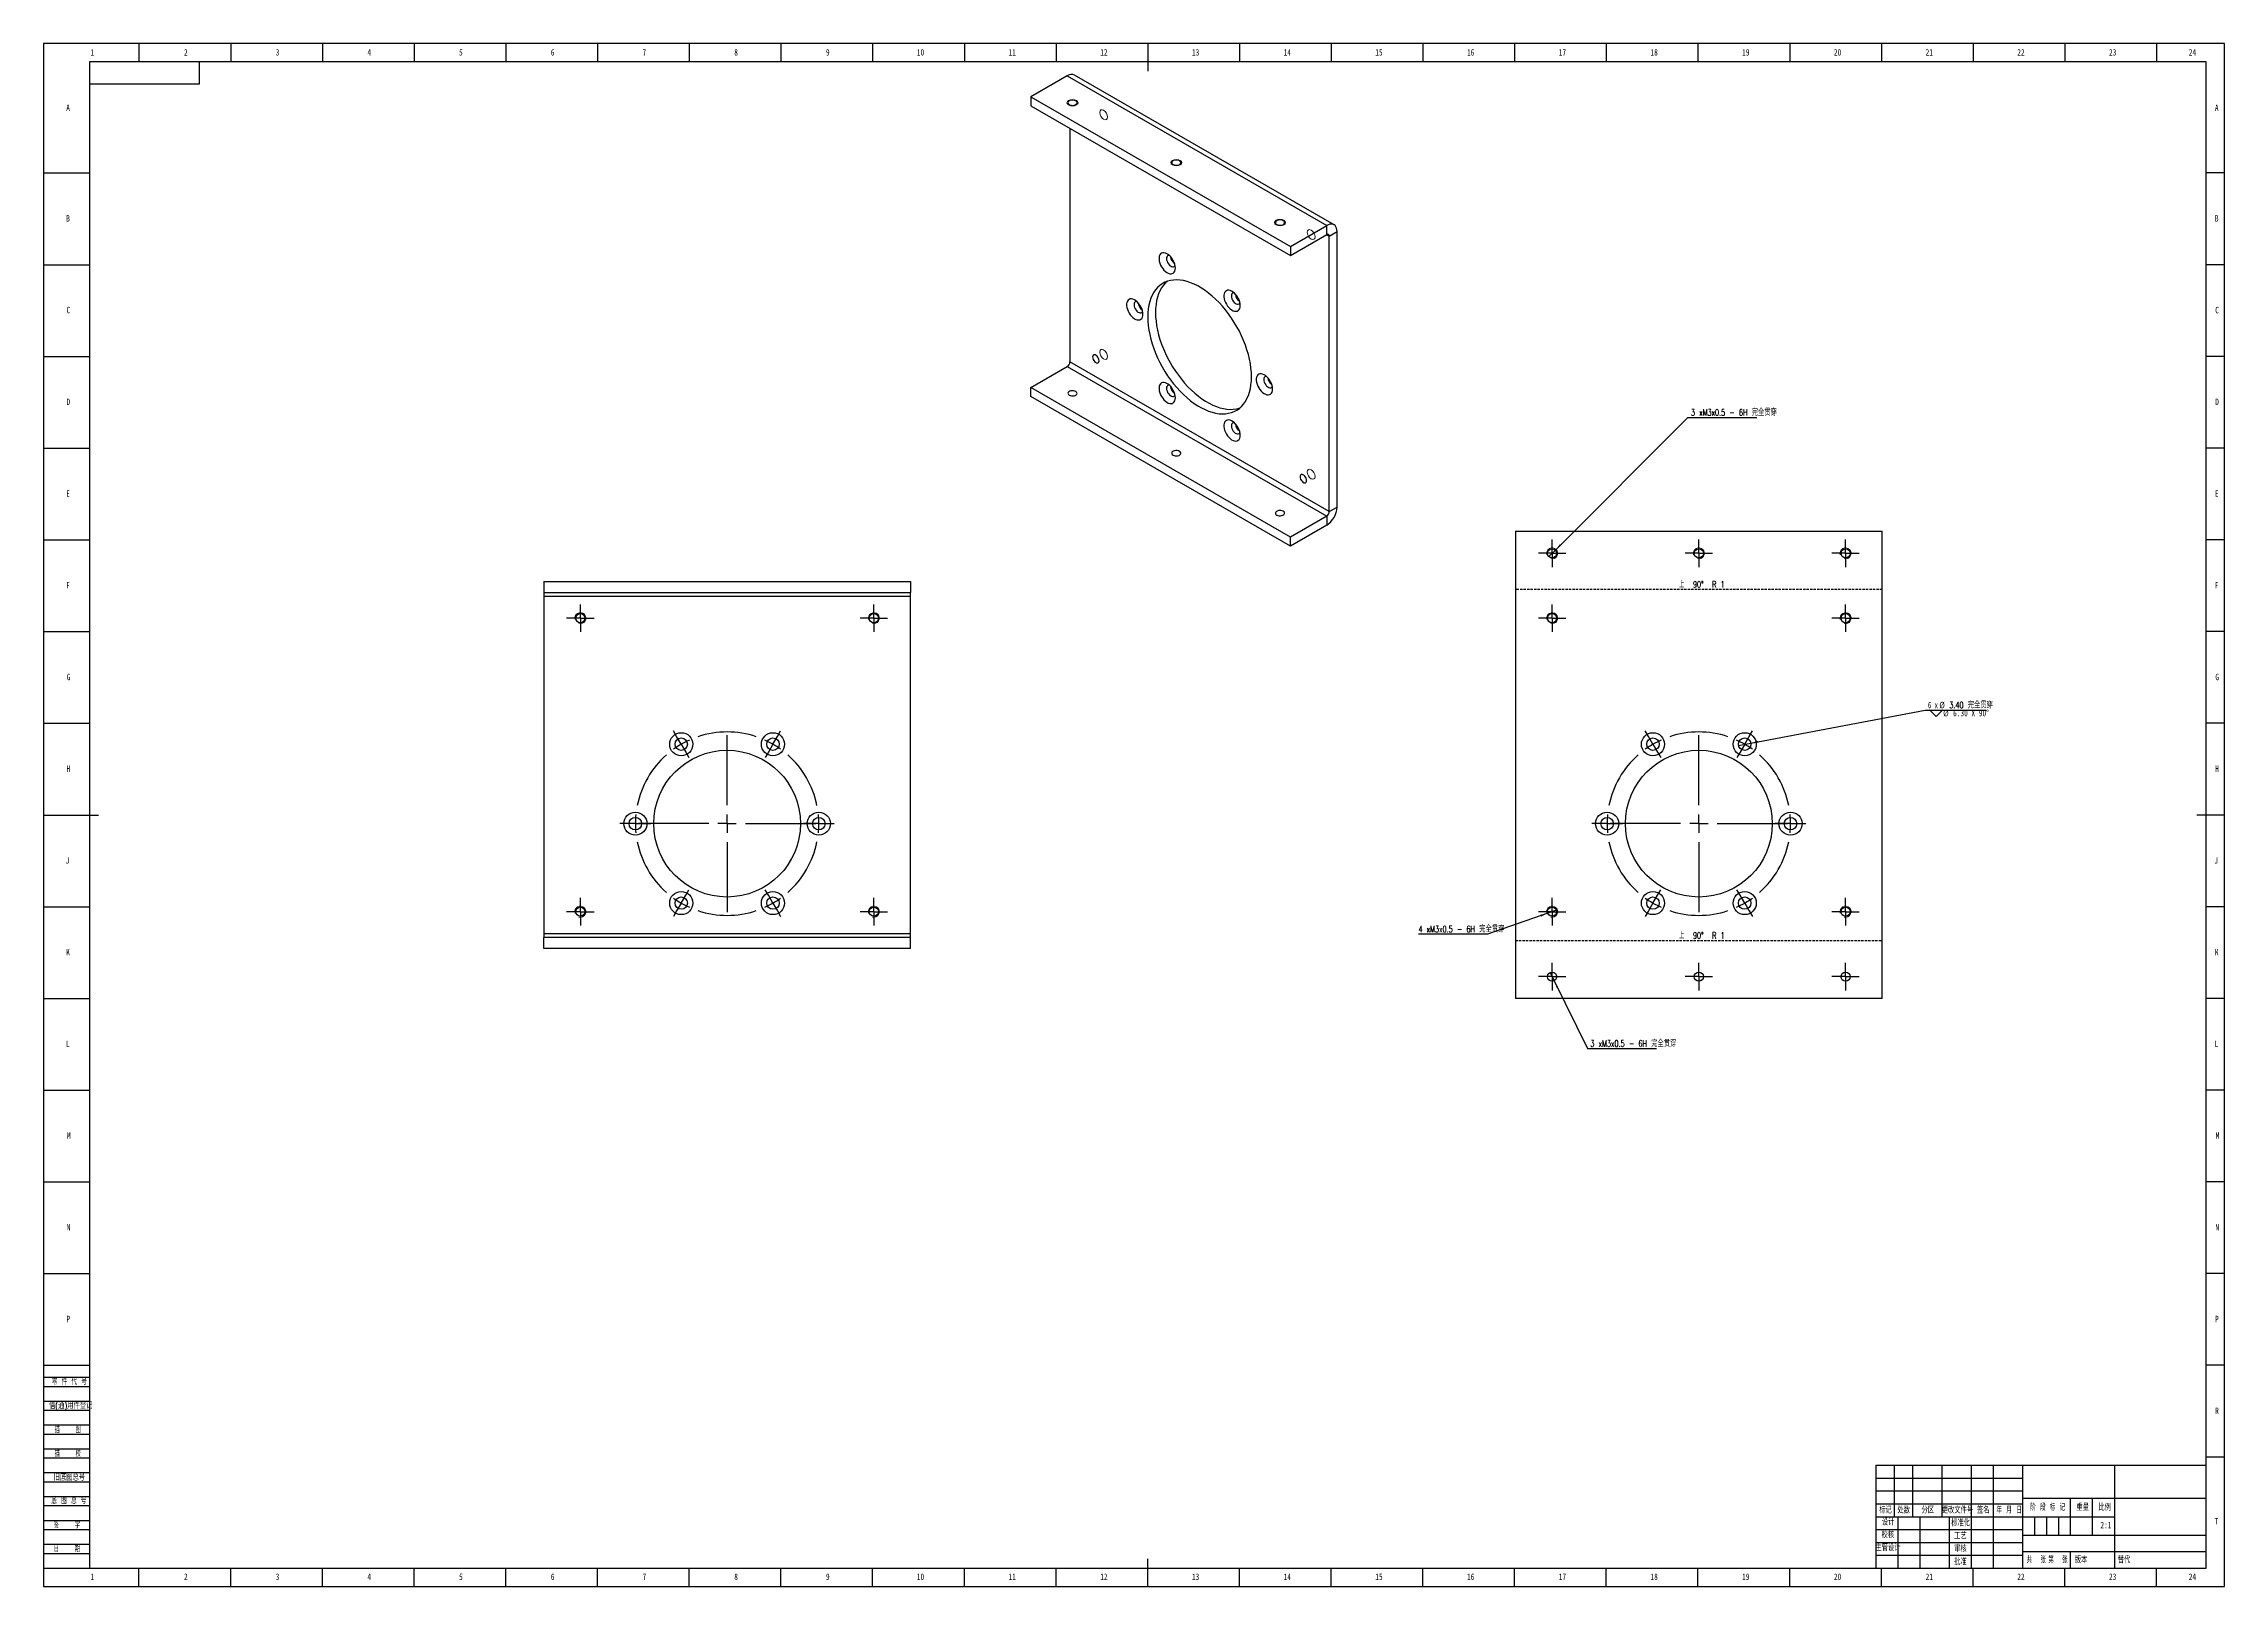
# Model space of a CAD drawing. Header units: millimetres. Extents: x 0 to 1189, y 0 to 841.
import ezdxf

# ---------------------------------------------------------------- set-up
doc = ezdxf.new("R2010")
doc.units = ezdxf.units.MM
doc.linetypes.add('HIDDEN', pattern=[1.905, 1.27, -0.635])
for name, color, linetype in [('10', 7, 'Continuous'), ('5', 7, 'Continuous'), ('9', 7, 'Continuous'), ('SLD-0', 7, 'Continuous')]:
    doc.layers.add(name, color=color, linetype=linetype)
doc.styles.add('SLDTEXTSTYLE0', font='TXT', dxfattribs={"width": 0.7, "bigfont": 'bigfont'})
doc.styles.add('SLDTEXTSTYLE1', font='TXT', dxfattribs={"width": 0.6, "bigfont": 'bigfont'})
doc.styles.add('SLDTEXTSTYLE2', font='TXT', dxfattribs={"width": 0.614286, "bigfont": 'bigfont'})
doc.styles.add('SLDTEXTSTYLE3', font='TXT', dxfattribs={"width": 0.62, "bigfont": 'bigfont'})
doc.styles.add('SLDTEXTSTYLE4', font='TXT', dxfattribs={"width": 0.566667, "bigfont": 'bigfont'})
doc.styles.add('SLDTEXTSTYLE5', font='TXT', dxfattribs={"width": 0.7})
doc.styles.add('SLDTEXTSTYLE6', font='TXT', dxfattribs={"width": 0.633333})
doc.styles.add('SLDTEXTSTYLE7', font='TXT', dxfattribs={"width": 0.609091, "bigfont": 'bigfont'})
doc.dimstyles.new('SLDDIMSTYLE0', dxfattribs={"dimtxt": 3.5, "dimasz": 4.08, "dimexe": 0, "dimexo": 0.0625, "dimgap": 0.875, "dimtad": 0, "dimtih": 1, "dimtoh": 1, "dimlfac": 0.5, "dimrnd": 1e-09, "dimzin": 4, "dimdsep": 46, "dimtxsty": 'SLDTEXTSTYLE5', "dimblk1": 'NONE', "dimsah": 1, "dimcen": 0, "dimadec": 0, "dimazin": 1, "dimtfac": 1, "dimtmove": 0, "dimatfit": 3, "dimldrblk": 'NONE', "dimfxl": 0, "dimfrac": 2, "dimtolj": 1, "dimtzin": 12, "dimarcsym": 0})

# ---------------------------------------------------------------- blocks, each defined once
blk = doc.blocks.new('SW_CENTERMARKSYMBOL_0')
at = {"layer": '10', "color": 0}
for p, q in [((-52.5, 4.3), (-54.2, 7.3)), ((-50, 0), (-52.5, 4.3)), ((-25, -33.3), (-25, 5)), ((0, 0), (-2.5, -4.3)), ((0, 0), (2.5, 4.3)), ((2.5, 4.3), (4.2, 7.3)), ((-50, 0), (-47.5, -4.3)), ((-47.5, -4.3), (-45.8, -7.3)), ((-2.5, -4.3), (-4.2, -7.3)), ((-80, -43.3), (-83.4, -43.3)), ((-75, -43.3), (-80, -43.3)), ((-75, -43.3), (-70, -43.3)), ((-35, -43.3), (-73.3, -43.3)), ((-70, -43.3), (-66.6, -43.3)), ((-25, -43.3), (-30, -43.3)), ((-25, -43.3), (-25, -38.3)), ((-25, -43.3), (-25, -48.3)), ((-25, -43.3), (-20, -43.3)), ((-15, -43.3), (23.3, -43.3)), ((20, -43.3), (16.6, -43.3)), ((25, -43.3), (20, -43.3)), ((25, -43.3), (30, -43.3)), ((30, -43.3), (33.4, -43.3)), ((-25, -53.3), (-25, -91.6)), ((-50, -86.6), (-47.5, -82.3)), ((-47.5, -82.3), (-45.8, -79.3)), ((-2.5, -82.3), (-4.2, -79.3)), ((0, -86.6), (-2.5, -82.3)), ((-52.5, -90.9), (-54.2, -93.9)), ((-50, -86.6), (-52.5, -90.9)), ((0, -86.6), (2.5, -90.9)), ((2.5, -90.9), (4.2, -93.9))]:
    blk.add_line(p, q, dxfattribs=at)
for start, end in [(114.2704, 120), (71.4592, 108.5408), (60, 65.7296), (54.2704, 60), (131.4592, 168.5408), (120, 125.7296), (11.4592, 48.5408), (174.2704, 180), (180, 185.7296), (0, 5.7296), (354.2704, 0), (191.4592, 228.5408), (311.4592, 348.5408), (234.2704, 240), (240, 245.7296), (251.4592, 288.5408), (294.2704, 300), (300, 305.7296)]:
    blk.add_arc((-25, -43.3), 50, start, end, dxfattribs=at)
blk = doc.blocks.new('SW_CENTERMARKSYMBOL_1')
at = {"layer": '10', "color": 0}
for p, q in [((0, 10), (0, 45)), ((-10, 0), (-45, 0)), ((0, 0), (-5, 0)), ((0, 0), (0, 5)), ((0, 0), (0, -5)), ((0, 0), (5, 0)), ((10, 0), (45, 0)), ((0, -10), (0, -45))]:
    blk.add_line(p, q, dxfattribs=at)
blk = doc.blocks.new('SW_CENTERMARKSYMBOL_2')
at = {"layer": '10', "color": 0}
for p, q in [((-5, 0), (-7.5, 0)), ((0, 0), (-5, 0)), ((0, 5), (0, 7.5)), ((0, 0), (0, 5)), ((0, 0), (0, -5)), ((0, 0), (5, 0)), ((5, 0), (7.5, 0)), ((0, -5), (0, -7.5))]:
    blk.add_line(p, q, dxfattribs=at)
blk = doc.blocks.new('SW_CENTERMARKSYMBOL_3')
at = {"layer": '10', "color": 0}
for p, q in [((-5, 0), (-7.5, 0)), ((0, 0), (-5, 0)), ((0, 5), (0, 7.5)), ((0, 0), (0, 5)), ((0, 0), (0, -5)), ((0, 0), (5, 0)), ((5, 0), (7.5, 0)), ((0, -5), (0, -7.5))]:
    blk.add_line(p, q, dxfattribs=at)
blk = doc.blocks.new('SW_CENTERMARKSYMBOL_4')
at = {"layer": '10', "color": 0}
for p, q in [((-5, 0), (-7.5, 0)), ((0, 0), (-5, 0)), ((0, 5), (0, 7.5)), ((0, 0), (0, 5)), ((0, 0), (0, -5)), ((0, 0), (5, 0)), ((5, 0), (7.5, 0)), ((0, -5), (0, -7.5))]:
    blk.add_line(p, q, dxfattribs=at)
blk = doc.blocks.new('SW_CENTERMARKSYMBOL_5')
at = {"layer": '10', "color": 0}
for p, q in [((-5, 0), (-7.5, 0)), ((0, 0), (-5, 0)), ((0, 5), (0, 7.5)), ((0, 0), (0, 5)), ((0, 0), (0, -5)), ((0, 0), (5, 0)), ((5, 0), (7.5, 0)), ((0, -5), (0, -7.5))]:
    blk.add_line(p, q, dxfattribs=at)
blk = doc.blocks.new('SW_RADIAL_DIMENSION_0')
at = {"layer": '10', "color": 0}
for p, q in [((-73.9, -72.3), (-1.6, 0)), ((-1.6, 0), (36, 0)), ((-77.4, -75.8), (-73.9, -72.3))]:
    blk.add_line(p, q, dxfattribs=at)
blk.add_solid([(-73.9, -72.3), (-70.7, -69.7), (-71.4, -69)], dxfattribs=at)
at = {"layer": '10', "color": 0, "insert": (0, 4.5), "char_height": 3.5, "attachment_point": 1, "style": 'SLDTEXTSTYLE0'}
blk.add_mtext('3 xM3x0.5 - 6H 完全贯穿', dxfattribs=at)
blk = doc.blocks.new('SW_RADIAL_DIMENSION_1')
at = {"layer": '10', "color": 0}
for p, q in [((-21.9, 41.5), (-19.7, 37)), ((-19.7, 37), (-1.6, 0)), ((-1.6, 0), (36, 0))]:
    blk.add_line(p, q, dxfattribs=at)
blk.add_solid([(-19.7, 37), (-18.4, 33.1), (-17.5, 33.5)], dxfattribs=at)
at = {"layer": '10', "color": 0, "insert": (0, 4.5), "char_height": 3.5, "attachment_point": 1, "style": 'SLDTEXTSTYLE0'}
blk.add_mtext('3 xM3x0.5 - 6H 完全贯穿', dxfattribs=at)
blk = doc.blocks.new('SW_RADIAL_DIMENSION_2')
at = {"layer": '10', "color": 0}
for p, q in [((75.3, 13), (70.5, 11.4)), ((37.6, 0), (0, 0)), ((70.5, 11.4), (37.6, 0))]:
    blk.add_line(p, q, dxfattribs=at)
blk.add_solid([(70.5, 11.4), (66.5, 10.6), (66.9, 9.6)], dxfattribs=at)
at = {"layer": '10', "color": 0, "insert": (0, 4.5), "char_height": 3.5, "attachment_point": 1, "style": 'SLDTEXTSTYLE0'}
blk.add_mtext('4 xM3x0.5 - 6H 完全贯穿', dxfattribs=at)
blk = doc.blocks.new('SW_SYMBOL_HOLE_SINK')
at = {"layer": '10', "color": 0}
for p, q in [((0, 875), (800, 75)), ((800, 75), (1600, 875))]:
    blk.add_line(p, q, dxfattribs=at)
blk = doc.blocks.new('_D')
at = {"layer": '10'}
for p, q in [((930.8, 459.7), (1025.8, 477.7)), ((1025.8, 477.7), (1059.1, 477.7)), ((924.1, 458.4), (930.8, 459.7))]:
    blk.add_line(p, q, dxfattribs=at)
blk.add_solid([(930.8, 459.7), (934.9, 460), (934.7, 461)], dxfattribs=at)
at = {"layer": '10', "xscale": 0.004511737089201878, "yscale": 0.004511737089201878, "zscale": 0.004511737089201878}
blk.add_blockref('SW_SYMBOL_HOLE_SINK', (1028.3, 473.8), dxfattribs=at)
at = {"layer": '10', "char_height": 3.5, "attachment_point": 1}
for s, insert, style in [('6 x', (1027.4, 482.2), 'SLDTEXTSTYLE6'), ('%%c', (1033.6, 482.2), 'SLDTEXTSTYLE5'), ('%%c', (1035.7, 477.8), 'SLDTEXTSTYLE5'), ('3.40 完全贯穿', (1039, 482.2), 'SLDTEXTSTYLE0'), ('6.30 X 90°', (1041.1, 477.8), 'SLDTEXTSTYLE5')]:
    blk.add_mtext(s, dxfattribs=dict(at, insert=insert, style=style))
blk = doc.blocks.new('_None')
blk = doc.blocks.new('SW_CENTERMARKSYMBOL_6')
at = {"layer": '10', "color": 0}
for p, q in [((-52.5, 4.3), (-54.2, 7.3)), ((-50, 0), (-52.5, 4.3)), ((-50, 0), (-47.5, -4.3)), ((-25, -33.3), (-25, 5)), ((0, 0), (-2.5, -4.3)), ((0, 0), (2.5, 4.3)), ((2.5, 4.3), (4.2, 7.3)), ((-47.5, -4.3), (-45.8, -7.3)), ((-2.5, -4.3), (-4.2, -7.3)), ((-80, -43.3), (-83.4, -43.3)), ((-75, -43.3), (-80, -43.3)), ((-75, -43.3), (-70, -43.3)), ((-35, -43.3), (-73.3, -43.3)), ((-70, -43.3), (-66.6, -43.3)), ((-25, -43.3), (-30, -43.3)), ((-25, -43.3), (-25, -38.3)), ((-25, -43.3), (-25, -48.3)), ((-25, -43.3), (-20, -43.3)), ((-15, -43.3), (23.3, -43.3)), ((20, -43.3), (16.6, -43.3)), ((25, -43.3), (20, -43.3)), ((25, -43.3), (30, -43.3)), ((30, -43.3), (33.4, -43.3)), ((-25, -53.3), (-25, -91.6)), ((-50, -86.6), (-47.5, -82.3)), ((-47.5, -82.3), (-45.8, -79.3)), ((-2.5, -82.3), (-4.2, -79.3)), ((0, -86.6), (-2.5, -82.3)), ((-52.5, -90.9), (-54.2, -93.9)), ((-50, -86.6), (-52.5, -90.9)), ((0, -86.6), (2.5, -90.9)), ((2.5, -90.9), (4.2, -93.9))]:
    blk.add_line(p, q, dxfattribs=at)
for start, end in [(120, 125.7296), (114.2704, 120), (71.4592, 108.5408), (60, 65.7296), (54.2704, 60), (131.4592, 168.5408), (11.4592, 48.5408), (174.2704, 180), (180, 185.7296), (0, 5.7296), (354.2704, 0), (191.4592, 228.5408), (311.4592, 348.5408), (234.2704, 240), (240, 245.7296), (251.4592, 288.5408), (294.2704, 300), (300, 305.7296)]:
    blk.add_arc((-25, -43.3), 50, start, end, dxfattribs=at)
blk = doc.blocks.new('SW_CENTERMARKSYMBOL_7')
at = {"layer": '10', "color": 0}
for p, q in [((0, 10), (0, 45)), ((-10, 0), (-45, 0)), ((0, 0), (-5, 0)), ((0, 0), (0, 5)), ((0, 0), (0, -5)), ((0, 0), (5, 0)), ((10, 0), (45, 0)), ((0, -10), (0, -45))]:
    blk.add_line(p, q, dxfattribs=at)
blk = doc.blocks.new('SW_CENTERMARKSYMBOL_8')
at = {"layer": '10', "color": 0}
for p, q in [((-5, 0), (-7.5, 0)), ((0, 0), (-5, 0)), ((0, 5), (0, 7.5)), ((0, 0), (0, 5)), ((0, 0), (0, -5)), ((0, 0), (5, 0)), ((5, 0), (7.5, 0)), ((0, -5), (0, -7.5))]:
    blk.add_line(p, q, dxfattribs=at)
blk = doc.blocks.new('SW_CENTERMARKSYMBOL_9')
at = {"layer": '10', "color": 0}
for p, q in [((-5, 0), (-7.5, 0)), ((0, 0), (-5, 0)), ((0, 5), (0, 7.5)), ((0, 0), (0, 5)), ((0, 0), (0, -5)), ((0, 0), (5, 0)), ((5, 0), (7.5, 0)), ((0, -5), (0, -7.5))]:
    blk.add_line(p, q, dxfattribs=at)
blk = doc.blocks.new('SW_CENTERMARKSYMBOL_10')
at = {"layer": '10', "color": 0}
for p, q in [((-5, 0), (-7.5, 0)), ((0, 0), (-5, 0)), ((0, 5), (0, 7.5)), ((0, 0), (0, 5)), ((0, 0), (0, -5)), ((0, 0), (5, 0)), ((5, 0), (7.5, 0)), ((0, -5), (0, -7.5))]:
    blk.add_line(p, q, dxfattribs=at)
blk = doc.blocks.new('SW_CENTERMARKSYMBOL_11')
at = {"layer": '10', "color": 0}
for p, q in [((-5, 0), (-7.5, 0)), ((0, 0), (-5, 0)), ((0, 5), (0, 7.5)), ((0, 0), (0, 5)), ((0, 0), (0, -5)), ((0, 0), (5, 0)), ((5, 0), (7.5, 0)), ((0, -5), (0, -7.5))]:
    blk.add_line(p, q, dxfattribs=at)
blk = doc.blocks.new('SW_CENTERMARKSYMBOL_12')
at = {"layer": '10', "color": 0}
for p, q in [((-5, 0), (-7.5, 0)), ((0, 0), (-5, 0)), ((0, 5), (0, 7.5)), ((0, 0), (0, 5)), ((0, 0), (0, -5)), ((0, 0), (5, 0)), ((5, 0), (7.5, 0)), ((0, -5), (0, -7.5))]:
    blk.add_line(p, q, dxfattribs=at)
blk = doc.blocks.new('SW_CENTERMARKSYMBOL_13')
at = {"layer": '10', "color": 0}
for p, q in [((-5, 0), (-7.5, 0)), ((0, 0), (-5, 0)), ((0, 5), (0, 7.5)), ((0, 0), (0, 5)), ((0, 0), (0, -5)), ((0, 0), (5, 0)), ((5, 0), (7.5, 0)), ((0, -5), (0, -7.5))]:
    blk.add_line(p, q, dxfattribs=at)
blk = doc.blocks.new('SW_CENTERMARKSYMBOL_14')
at = {"layer": '10', "color": 0}
for p, q in [((-5, 0), (-7.5, 0)), ((0, 0), (-5, 0)), ((0, 5), (0, 7.5)), ((0, 0), (0, 5)), ((0, 0), (0, -5)), ((0, 0), (5, 0)), ((5, 0), (7.5, 0)), ((0, -5), (0, -7.5))]:
    blk.add_line(p, q, dxfattribs=at)
blk = doc.blocks.new('SW_CENTERMARKSYMBOL_15')
at = {"layer": '10', "color": 0}
for p, q in [((-5, 0), (-7.5, 0)), ((0, 0), (-5, 0)), ((0, 5), (0, 7.5)), ((0, 0), (0, 5)), ((0, 0), (0, -5)), ((0, 0), (5, 0)), ((5, 0), (7.5, 0)), ((0, -5), (0, -7.5))]:
    blk.add_line(p, q, dxfattribs=at)
blk = doc.blocks.new('SW_CENTERMARKSYMBOL_16')
at = {"layer": '10', "color": 0}
for p, q in [((-5, 0), (-7.5, 0)), ((0, 0), (-5, 0)), ((0, 5), (0, 7.5)), ((0, 0), (0, 5)), ((0, 0), (0, -5)), ((0, 0), (5, 0)), ((5, 0), (7.5, 0)), ((0, -5), (0, -7.5))]:
    blk.add_line(p, q, dxfattribs=at)
blk = doc.blocks.new('SW_CENTERMARKSYMBOL_17')
at = {"layer": '10', "color": 0}
for p, q in [((-5, 0), (-7.5, 0)), ((0, 0), (-5, 0)), ((0, 5), (0, 7.5)), ((0, 0), (0, 5)), ((0, 0), (0, -5)), ((0, 0), (5, 0)), ((5, 0), (7.5, 0)), ((0, -5), (0, -7.5))]:
    blk.add_line(p, q, dxfattribs=at)

msp = doc.modelspace()

# ---------------------------------------------------------------- linework, layer by layer
at = {"color": 7, "linetype": 'Continuous', "lineweight": 25}
for p, q in [((558.14, 823.465), (538.341, 812.035)), ((558.14, 823.465), (699.561, 741.824)), ((703.561, 742.22), (562.139, 823.861)), ((538.341, 812.035), (538.341, 807.136)), ((538.341, 812.035), (679.762, 730.395)), ((538.341, 807.136), (679.762, 725.495)), ((559.554, 794.89), (559.554, 667.506)), ((679.762, 730.395), (699.561, 741.824)), ((699.561, 736.925), (699.561, 741.824)), ((700.975, 736.108), (705.218, 738.558)), ((705.218, 588.314), (705.218, 738.558)), ((679.762, 725.495), (699.561, 736.925)), ((679.762, 730.395), (679.762, 725.495)), ((699.561, 736.925), (700.975, 736.108)), ((700.975, 585.865), (700.975, 736.108)), ((700.975, 585.865), (559.554, 667.506)), ((538.341, 653.627), (558.14, 665.056)), ((558.14, 665.056), (699.561, 583.415)), ((679.762, 571.986), (538.341, 653.627)), ((538.341, 648.727), (538.341, 653.627)), ((679.762, 567.087), (538.341, 648.727)), ((699.561, 583.415), (679.762, 571.986)), ((699.561, 583.415), (699.561, 578.516)), ((700.975, 585.865), (705.218, 588.314)), ((699.561, 578.516), (679.762, 567.087)), ((679.762, 567.087), (679.762, 571.986)), ((802.461, 575.162), (1002.461, 575.162)), ((802.461, 575.162), (802.461, 320.397)), ((1002.461, 320.397), (1002.461, 575.162)), ((272.65, 547.779), (272.65, 541.779)), ((272.65, 547.779), (472.65, 547.779)), ((472.65, 547.779), (472.65, 541.779)), ((272.65, 541.779), (472.65, 541.779)), ((272.65, 541.779), (272.65, 539.779)), ((272.65, 539.779), (472.65, 539.779)), ((272.65, 539.779), (272.65, 355.779)), ((472.65, 539.779), (472.65, 541.779)), ((472.65, 355.779), (472.65, 539.779)), ((272.65, 355.779), (272.65, 353.779)), ((472.65, 355.779), (272.65, 355.779)), ((272.65, 347.779), (272.65, 353.779)), ((472.65, 353.779), (272.65, 353.779)), ((472.65, 347.779), (272.65, 347.779)), ((472.65, 353.779), (472.65, 355.779)), ((472.65, 347.779), (472.65, 353.779)), ((1002.461, 320.397), (802.461, 320.397))]:
    msp.add_line(p, q, dxfattribs=at)
at = {"color": 7, "linetype": 'HIDDEN'}
for p, q in [((1002.461, 543.471), (802.461, 543.471)), ((802.461, 352.088), (1002.461, 352.088))]:
    msp.add_line(p, q, dxfattribs=at)
at = {"color": 7, "linetype": 'Continuous', "lineweight": 18, "flags": 128}
for points in [[(558.847, 807.545), (558.197, 808.107), (557.968, 808.77), (558.197, 809.433), (558.847, 809.994), (559.82, 810.37), (560.968, 810.502), (562.116, 810.37), (563.089, 809.994), (563.74, 809.433), (563.968, 808.77), (563.74, 808.107), (563.089, 807.545), (562.116, 807.17), (560.968, 807.038), (559.82, 807.17), (558.847, 807.545)], [(577.939, 804.686), (577.127, 804.968), (576.439, 804.834), (575.979, 804.305), (575.817, 803.461), (575.979, 802.43), (576.439, 801.37), (577.127, 800.441), (577.939, 799.786), (578.751, 799.504), (579.439, 799.638), (579.899, 800.167), (580.06, 801.011), (579.899, 802.042), (579.439, 803.102), (578.751, 804.03), (577.939, 804.686)], [(615.415, 774.889), (614.765, 775.451), (614.537, 776.114), (614.765, 776.776), (615.415, 777.338), (616.389, 777.714), (617.537, 777.845), (618.685, 777.714), (619.658, 777.338), (620.308, 776.776), (620.537, 776.114), (620.308, 775.451), (619.658, 774.889), (618.685, 774.513), (617.537, 774.382), (616.389, 774.513), (615.415, 774.889)], [(671.984, 742.233), (671.334, 742.794), (671.105, 743.457), (671.334, 744.12), (671.984, 744.682), (672.957, 745.057), (674.105, 745.189), (675.253, 745.057), (676.227, 744.682), (676.877, 744.12), (677.105, 743.457), (676.877, 742.794), (676.227, 742.233), (675.253, 741.857), (674.105, 741.725), (672.957, 741.857), (671.984, 742.233)], [(691.076, 739.373), (690.264, 739.655), (689.576, 739.521), (689.116, 738.992), (688.954, 738.148), (689.116, 737.117), (689.576, 736.057), (690.264, 735.129), (691.076, 734.474), (691.888, 734.191), (692.576, 734.325), (693.036, 734.854), (693.197, 735.699), (693.036, 736.729), (692.576, 737.789), (691.888, 738.718), (691.076, 739.373)], [(577.939, 674.039), (577.127, 674.321), (576.439, 674.187), (575.979, 673.658), (575.817, 672.814), (575.979, 671.783), (576.439, 670.723), (577.127, 669.795), (577.939, 669.14), (578.751, 668.858), (579.439, 668.991), (579.899, 669.521), (580.06, 670.365), (579.899, 671.395), (579.439, 672.456), (578.751, 673.384), (577.939, 674.039)], [(691.076, 608.726), (690.264, 609.009), (689.576, 608.875), (689.116, 608.346), (688.954, 607.501), (689.116, 606.471), (689.576, 605.411), (690.264, 604.482), (691.076, 603.827), (691.888, 603.545), (692.576, 603.679), (693.036, 604.208), (693.197, 605.052), (693.036, 606.083), (692.576, 607.143), (691.888, 608.071), (691.076, 608.726)]]:
    msp.add_lwpolyline(points, dxfattribs=at)
at = {"color": 7, "linetype": 'Continuous', "lineweight": 25, "flags": 128}
for points in [[(559.2, 807.749), (559.77, 807.503), (560.437, 807.36), (561.146, 807.33), (561.842, 807.418), (562.466, 807.614), (562.97, 807.905), (563.311, 808.265), (563.462, 808.667), (563.411, 809.077), (563.162, 809.462), (562.736, 809.79), (562.166, 810.037), (561.5, 810.18), (560.79, 810.209), (560.094, 810.122), (559.47, 809.925), (558.967, 809.635), (558.626, 809.274), (558.475, 808.873), (558.525, 808.463), (558.774, 808.078), (559.2, 807.749)], [(615.769, 775.093), (616.339, 774.847), (617.005, 774.703), (617.715, 774.674), (618.41, 774.761), (619.035, 774.958), (619.538, 775.249), (619.879, 775.609), (620.03, 776.011), (619.98, 776.42), (619.731, 776.805), (619.304, 777.134), (618.735, 777.38), (618.068, 777.524), (617.358, 777.553), (616.663, 777.466), (616.038, 777.269), (615.535, 776.978), (615.194, 776.618), (615.043, 776.216), (615.094, 775.807), (615.342, 775.422), (615.769, 775.093)], [(672.337, 742.437), (672.907, 742.191), (673.574, 742.047), (674.284, 742.018), (674.979, 742.105), (675.603, 742.302), (676.107, 742.592), (676.448, 742.953), (676.599, 743.354), (676.548, 743.764), (676.299, 744.149), (675.873, 744.478), (675.303, 744.724), (674.637, 744.867), (673.927, 744.897), (673.232, 744.809), (672.607, 744.613), (672.104, 744.322), (671.763, 743.962), (671.612, 743.56), (671.662, 743.15), (671.911, 742.766), (672.337, 742.437)], [(705.218, 738.558), (705.148, 739.539), (704.941, 740.416), (704.601, 741.167), (704.138, 741.774), (703.561, 742.22), (702.886, 742.496), (702.129, 742.595), (701.309, 742.514), (700.446, 742.255), (699.561, 741.824)], [(617.042, 718.668), (616.97, 719.628), (616.758, 720.64), (616.411, 721.671), (615.942, 722.688), (615.364, 723.659), (614.698, 724.551), (613.964, 725.338), (613.185, 725.993), (612.387, 726.495), (611.596, 726.828), (610.836, 726.981), (610.133, 726.95), (609.508, 726.736), (608.983, 726.344), (608.573, 725.789), (608.293, 725.088), (608.15, 724.263), (608.15, 723.34), (608.293, 722.351), (608.573, 721.325), (608.983, 720.297), (609.508, 719.299), (610.133, 718.364), (610.836, 717.521), (611.596, 716.797), (612.387, 716.217), (613.185, 715.797), (613.964, 715.553), (614.698, 715.492), (615.364, 715.615), (615.942, 715.919), (616.411, 716.394), (616.758, 717.025), (616.97, 717.791), (617.042, 718.668)], [(613.774, 725.513), (613.272, 725.497), (612.838, 725.304), (612.509, 724.943), (612.303, 724.436), (612.233, 723.812), (612.303, 723.107), (612.509, 722.363), (612.838, 721.622), (613.272, 720.928), (613.785, 720.32), (614.348, 719.835), (614.927, 719.501), (615.49, 719.336), (616.003, 719.351), (616.437, 719.544), (616.766, 719.905), (616.881, 720.131)], [(599.364, 693.516), (599.292, 694.476), (599.08, 695.488), (598.733, 696.519), (598.264, 697.536), (597.687, 698.506), (597.02, 699.399), (596.286, 700.186), (595.507, 700.84), (594.709, 701.342), (593.918, 701.675), (593.158, 701.829), (592.455, 701.798), (591.831, 701.583), (591.305, 701.192), (590.896, 700.637), (590.615, 699.936), (590.472, 699.11), (590.472, 698.188), (590.615, 697.198), (590.896, 696.173), (591.305, 695.145), (591.831, 694.147), (592.455, 693.212), (593.158, 692.369), (593.918, 691.645), (594.709, 691.064), (595.507, 690.645), (596.286, 690.401), (597.02, 690.339), (597.687, 690.463), (598.264, 690.767), (598.733, 691.242), (599.08, 691.873), (599.292, 692.639), (599.364, 693.516)], [(658.549, 659.35), (658.48, 661.668), (658.274, 664.054), (657.931, 666.497), (657.453, 668.985), (656.843, 671.505), (656.104, 674.046), (655.238, 676.595), (654.251, 679.139), (653.147, 681.666), (651.932, 684.164), (650.611, 686.621), (649.19, 689.024), (647.678, 691.363), (646.081, 693.625), (644.407, 695.8), (642.664, 697.876), (640.86, 699.845), (639.005, 701.695), (637.107, 703.419), (635.176, 705.008), (633.221, 706.454), (631.252, 707.75), (629.278, 708.889), (627.308, 709.867), (625.353, 710.679), (623.422, 711.319), (621.524, 711.787), (619.669, 712.078), (617.866, 712.192), (616.122, 712.128), (614.448, 711.886), (612.851, 711.468), (611.339, 710.876), (609.919, 710.112), (608.598, 709.18), (607.382, 708.086), (606.278, 706.833), (605.291, 705.428), (604.426, 703.879), (603.686, 702.192), (603.076, 700.376), (602.598, 698.44), (602.256, 696.393), (602.049, 694.245), (601.98, 692.006), (602.049, 689.688), (602.256, 687.301), (602.598, 684.858), (603.076, 682.371), (603.686, 679.85), (604.426, 677.31), (605.291, 674.761), (606.278, 672.217), (607.382, 669.69), (608.598, 667.191), (609.919, 664.735), (611.339, 662.331), (612.851, 659.993), (614.448, 657.731), (616.122, 655.556), (617.866, 653.48), (619.669, 651.511), (621.524, 649.66), (623.422, 647.937), (625.353, 646.348), (627.308, 644.902), (629.278, 643.606), (631.252, 642.466), (633.221, 641.488), (635.176, 640.677), (637.107, 640.036), (639.005, 639.569), (640.86, 639.278), (642.664, 639.164), (644.407, 639.228), (646.081, 639.469), (647.678, 639.887), (649.19, 640.48), (650.611, 641.244), (651.932, 642.175), (653.147, 643.27), (654.251, 644.523), (655.238, 645.927), (656.104, 647.477), (656.843, 649.163), (657.453, 650.979), (657.931, 652.916), (658.274, 654.963), (658.48, 657.111), (658.549, 659.35)], [(612.5, 711.349), (611.625, 710.535), (610.521, 709.282), (609.534, 707.878), (608.668, 706.328), (607.929, 704.641), (607.319, 702.825), (606.841, 700.889), (606.498, 698.842), (606.292, 696.694), (606.223, 694.455), (606.292, 692.137), (606.498, 689.751), (606.841, 687.308), (607.319, 684.82), (607.929, 682.3), (608.668, 679.759), (609.534, 677.21), (610.521, 674.666), (611.625, 672.139), (612.84, 669.641), (614.161, 667.184), (615.581, 664.78), (617.094, 662.442), (618.691, 660.18), (620.365, 658.005), (622.108, 655.929), (623.912, 653.96), (625.767, 652.11), (627.665, 650.386), (629.596, 648.797), (631.551, 647.351), (633.52, 646.055), (635.494, 644.915), (637.464, 643.938), (639.419, 643.126), (641.35, 642.485), (643.248, 642.018), (645.103, 641.727), (646.906, 641.613), (648.649, 641.677), (650.324, 641.919), (651.921, 642.337), (652.272, 642.456)], [(652.397, 698.258), (652.325, 699.218), (652.113, 700.23), (651.766, 701.261), (651.297, 702.278), (650.72, 703.248), (650.053, 704.141), (649.319, 704.928), (648.54, 705.582), (647.742, 706.084), (646.951, 706.417), (646.191, 706.571), (645.488, 706.54), (644.864, 706.325), (644.338, 705.934), (643.929, 705.379), (643.648, 704.678), (643.505, 703.852), (643.505, 702.93), (643.648, 701.94), (643.929, 700.915), (644.338, 699.887), (644.864, 698.889), (645.488, 697.953), (646.191, 697.11), (646.951, 696.387), (647.742, 695.806), (648.54, 695.387), (649.319, 695.143), (650.053, 695.081), (650.72, 695.205), (651.297, 695.509), (651.766, 695.984), (652.113, 696.615), (652.325, 697.381), (652.397, 698.258)], [(649.129, 705.103), (648.627, 705.087), (648.193, 704.894), (647.864, 704.533), (647.659, 704.026), (647.589, 703.402), (647.659, 702.697), (647.864, 701.952), (648.193, 701.212), (648.627, 700.517), (649.14, 699.91), (649.703, 699.425), (650.283, 699.09), (650.845, 698.926), (651.359, 698.941), (651.792, 699.134), (652.122, 699.495), (652.236, 699.721)], [(596.096, 700.361), (595.594, 700.345), (595.16, 700.152), (594.831, 699.791), (594.626, 699.284), (594.556, 698.66), (594.626, 697.955), (594.831, 697.211), (595.16, 696.47), (595.594, 695.775), (596.107, 695.168), (596.67, 694.683), (597.25, 694.349), (597.812, 694.184), (598.326, 694.199), (598.759, 694.392), (599.089, 694.753), (599.203, 694.979)], [(575.464, 668.12), (575.392, 668.736), (575.183, 669.385), (574.854, 670.015), (574.43, 670.573), (573.948, 671.016), (573.444, 671.306), (572.962, 671.421), (572.538, 671.351), (572.209, 671.102), (572, 670.694), (571.928, 670.161), (572, 669.544), (572.209, 668.895), (572.538, 668.266), (572.962, 667.707), (573.444, 667.265), (573.948, 666.974), (574.43, 666.859), (574.854, 666.929), (575.183, 667.178), (575.392, 667.586), (575.464, 668.12)], [(617.042, 647.954), (616.97, 648.914), (616.758, 649.925), (616.411, 650.956), (615.942, 651.974), (615.364, 652.944), (614.698, 653.837), (613.964, 654.623), (613.185, 655.278), (612.387, 655.78), (611.596, 656.113), (610.836, 656.267), (610.133, 656.236), (609.508, 656.021), (608.983, 655.63), (608.573, 655.075), (608.293, 654.373), (608.15, 653.548), (608.15, 652.626), (608.293, 651.636), (608.573, 650.611), (608.983, 649.583), (609.508, 648.585), (610.133, 647.649), (610.836, 646.806), (611.596, 646.083), (612.387, 645.502), (613.185, 645.083), (613.964, 644.839), (614.698, 644.777), (615.364, 644.9), (615.942, 645.204), (616.411, 645.68), (616.758, 646.31), (616.97, 647.077), (617.042, 647.954)], [(613.774, 654.799), (613.272, 654.783), (612.838, 654.589), (612.509, 654.229), (612.303, 653.721), (612.233, 653.097), (612.303, 652.393), (612.509, 651.648), (612.838, 650.907), (613.272, 650.213), (613.785, 649.606), (614.348, 649.121), (614.927, 648.786), (615.49, 648.621), (616.003, 648.636), (616.437, 648.83), (616.766, 649.19), (616.881, 649.416)], [(670.075, 652.696), (670.003, 653.656), (669.791, 654.667), (669.444, 655.698), (668.975, 656.716), (668.397, 657.686), (667.731, 658.579), (666.997, 659.365), (666.218, 660.02), (665.42, 660.522), (664.629, 660.855), (663.869, 661.009), (663.166, 660.978), (662.541, 660.763), (662.016, 660.372), (661.606, 659.817), (661.326, 659.115), (661.183, 658.29), (661.183, 657.368), (661.326, 656.378), (661.606, 655.353), (662.016, 654.324), (662.541, 653.327), (663.166, 652.391), (663.869, 651.548), (664.629, 650.825), (665.42, 650.244), (666.218, 649.825), (666.997, 649.58), (667.731, 649.519), (668.397, 649.642), (668.975, 649.946), (669.444, 650.421), (669.791, 651.052), (670.003, 651.819), (670.075, 652.696)], [(666.807, 659.541), (666.305, 659.525), (665.871, 659.331), (665.542, 658.97), (665.336, 658.463), (665.266, 657.839), (665.336, 657.135), (665.542, 656.39), (665.871, 655.649), (666.305, 654.955), (666.818, 654.348), (667.381, 653.863), (667.96, 653.528), (668.523, 653.363), (669.036, 653.378), (669.47, 653.572), (669.799, 653.932), (669.914, 654.158)], [(559.2, 649.34), (559.77, 649.094), (560.437, 648.951), (561.146, 648.921), (561.842, 649.009), (562.466, 649.206), (562.97, 649.496), (563.311, 649.857), (563.462, 650.258), (563.411, 650.668), (563.162, 651.053), (562.736, 651.381), (562.166, 651.628), (561.5, 651.771), (560.79, 651.8), (560.094, 651.713), (559.47, 651.516), (558.967, 651.226), (558.626, 650.865), (558.475, 650.464), (558.525, 650.054), (558.774, 649.669), (559.2, 649.34)], [(652.397, 627.544), (652.325, 628.504), (652.113, 629.515), (651.766, 630.546), (651.297, 631.563), (650.72, 632.534), (650.053, 633.427), (649.319, 634.213), (648.54, 634.868), (647.742, 635.37), (646.951, 635.703), (646.191, 635.856), (645.488, 635.825), (644.864, 635.611), (644.338, 635.22), (643.929, 634.664), (643.648, 633.963), (643.505, 633.138), (643.505, 632.216), (643.648, 631.226), (643.929, 630.2), (644.338, 629.172), (644.864, 628.174), (645.488, 627.239), (646.191, 626.396), (646.951, 625.672), (647.742, 625.092), (648.54, 624.673), (649.319, 624.428), (650.053, 624.367), (650.72, 624.49), (651.297, 624.794), (651.766, 625.269), (652.113, 625.9), (652.325, 626.667), (652.397, 627.544)], [(649.129, 634.389), (648.627, 634.372), (648.193, 634.179), (647.864, 633.818), (647.659, 633.311), (647.589, 632.687), (647.659, 631.982), (647.864, 631.238), (648.193, 630.497), (648.627, 629.803), (649.14, 629.196), (649.703, 628.711), (650.283, 628.376), (650.845, 628.211), (651.359, 628.226), (651.792, 628.419), (652.122, 628.78), (652.236, 629.006)], [(615.769, 616.684), (616.339, 616.438), (617.005, 616.294), (617.715, 616.265), (618.41, 616.352), (619.035, 616.549), (619.538, 616.84), (619.879, 617.2), (620.03, 617.602), (619.98, 618.011), (619.731, 618.396), (619.304, 618.725), (618.735, 618.971), (618.068, 619.115), (617.358, 619.144), (616.663, 619.057), (616.038, 618.86), (615.535, 618.569), (615.194, 618.209), (615.043, 617.808), (615.094, 617.398), (615.342, 617.013), (615.769, 616.684)], [(688.601, 602.807), (688.529, 603.423), (688.32, 604.073), (687.991, 604.702), (687.568, 605.26), (687.085, 605.703), (686.582, 605.993), (686.099, 606.108), (685.676, 606.039), (685.346, 605.79), (685.137, 605.382), (685.065, 604.848), (685.137, 604.232), (685.346, 603.582), (685.676, 602.953), (686.099, 602.395), (686.582, 601.952), (687.085, 601.662), (687.568, 601.547), (687.991, 601.616), (688.32, 601.865), (688.529, 602.273), (688.601, 602.807)], [(672.337, 584.028), (672.907, 583.782), (673.574, 583.638), (674.284, 583.609), (674.979, 583.696), (675.603, 583.893), (676.107, 584.183), (676.448, 584.544), (676.599, 584.945), (676.548, 585.355), (676.299, 585.74), (675.873, 586.069), (675.303, 586.315), (674.637, 586.459), (673.927, 586.488), (673.232, 586.401), (672.607, 586.204), (672.104, 585.913), (671.763, 585.553), (671.612, 585.151), (671.662, 584.742), (671.911, 584.357), (672.337, 584.028)]]:
    msp.add_lwpolyline(points, dxfattribs=at)
at = {"color": 7, "linetype": 'Continuous', "lineweight": 25}
for centre, radius in [((822.461, 563.162), 2.5), ((902.461, 563.162), 2.5), ((982.461, 563.162), 2.5), ((292.65, 527.779), 2.5), ((452.65, 527.779), 2.5), ((822.461, 527.779), 2.5), ((982.461, 527.779), 2.5), ((347.65, 459.081), 6.3), ((397.65, 459.081), 6.3), ((877.461, 459.081), 6.3), ((927.461, 459.081), 6.3), ((372.65, 415.779), 40), ((347.65, 459.081), 3.4), ((397.65, 459.081), 3.4), ((902.461, 415.779), 40), ((877.461, 459.081), 3.4), ((927.461, 459.081), 3.4), ((322.65, 415.779), 6.3), ((322.65, 415.779), 3.4), ((422.65, 415.779), 6.3), ((422.65, 415.779), 3.4), ((852.461, 415.779), 6.3), ((852.461, 415.779), 3.4), ((952.461, 415.779), 6.3), ((952.461, 415.779), 3.4), ((292.65, 367.779), 2.5), ((347.65, 372.478), 6.3), ((347.65, 372.478), 3.4), ((397.65, 372.478), 6.3), ((397.65, 372.478), 3.4), ((452.65, 367.779), 2.5), ((822.461, 367.779), 2.5), ((877.461, 372.478), 6.3), ((877.461, 372.478), 3.4), ((927.461, 372.478), 6.3), ((927.461, 372.478), 3.4), ((982.461, 367.779), 2.5), ((822.461, 332.397), 2.5), ((902.461, 332.397), 2.5), ((982.461, 332.397), 2.5)]:
    msp.add_circle(centre, radius, dxfattribs=at)
for centre, radius, start, end in [((560.479, 820.236), 3.988, 65.392714, 125.917745), ((700.113, 736.248), 0.873, 350.785963, 129.203285), ((619.666, 725.327), 5.254, 185.136404, 234.85822), ((655.021, 704.917), 5.254, 185.136404, 234.85822), ((601.988, 700.175), 5.254, 185.136404, 234.85822), ((556.484, 667.645), 3.074, 302.605478, 357.394522), ((619.666, 654.612), 5.254, 185.136404, 234.85822), ((672.699, 659.354), 5.254, 185.136404, 234.85822), ((655.021, 634.202), 5.254, 185.136404, 234.85822), ((693.024, 588.822), 12.205, 302.386856, 357.613144), ((697.905, 586.005), 3.074, 302.605478, 357.394522)]:
    msp.add_arc(centre, radius, start, end, dxfattribs=at)
at = {"color": 7, "linetype": 'Continuous', "lineweight": 18}
for centre in [(822.461, 563.162), (902.461, 563.162), (982.461, 563.162), (292.65, 527.779), (452.65, 527.779), (822.461, 527.779), (982.461, 527.779), (292.65, 367.779), (452.65, 367.779), (822.461, 367.779), (982.461, 367.779)]:
    msp.add_arc(centre, 3, 255, 195, dxfattribs=at)
at = {"layer": '5', "color": 7}
for p, q in [((1189, 841), (0, 841)), ((0, 841), (0, 0)), ((1189, 0), (1189, 841)), ((0, 114), (25, 114)), ((0, 109), (25, 109)), ((0, 101), (25, 101)), ((0, 96), (25, 96)), ((0, 88), (25, 88)), ((0, 83), (25, 83)), ((0, 75), (25, 75)), ((0, 70), (25, 70)), ((0, 62), (25, 62)), ((0, 57), (25, 57)), ((0, 49), (25, 49)), ((999, 59), (1079, 59)), ((999, 52), (1079, 52)), ((0, 44), (25, 44)), ((0, 36), (25, 36)), ((1085.5, 38), (1085.5, 28)), ((1092, 38), (1092, 28)), ((1098.5, 38), (1098.5, 28)), ((0, 31), (25, 31)), ((0, 23), (25, 23)), ((0, 18), (25, 18)), ((0, 0), (1189, 0))]:
    msp.add_line(p, q, dxfattribs=at)
at = {"layer": '5'}
for p, q in [((52, 841), (52, 831.05)), ((102, 841), (102, 831.05)), ((152, 841), (152, 831.05)), ((202, 841), (202, 831.05)), ((252, 841), (252, 831.05)), ((302, 841), (302, 831.05)), ((352, 841), (352, 831.05)), ((402, 841), (402, 831.05)), ((452, 841), (452, 831.05)), ((502, 841), (502, 831.05)), ((552, 841), (552, 831.05)), ((652, 841), (652, 831.05)), ((702, 841), (702, 831.05)), ((752, 841), (752, 831.05)), ((802, 841), (802, 831.05)), ((852, 841), (852, 831.05)), ((902, 841), (902, 831.05)), ((952, 841), (952, 831.05)), ((1002, 841), (1002, 831.05)), ((1052, 841), (1052, 831.05)), ((1102, 841), (1102, 831.05)), ((1152, 841), (1152, 831.05)), ((0, 770.5), (25, 770.5)), ((1189, 770.5), (1179, 770.5)), ((0, 720.5), (25, 720.5)), ((1189, 720.5), (1179, 720.5)), ((0, 670.5), (25, 670.5)), ((1189, 670.5), (1179, 670.5)), ((0, 620.5), (25, 620.5)), ((1189, 620.5), (1179, 620.5)), ((0, 570.5), (25, 570.5)), ((1189, 570.5), (1179, 570.5)), ((0, 520.5), (25, 520.5)), ((1189, 520.5), (1179, 520.5)), ((0, 470.5), (25, 470.5)), ((1189, 470.5), (1179, 470.5)), ((0, 370.5), (25, 370.5)), ((1189, 370.5), (1179, 370.5)), ((0, 320.5), (25, 320.5)), ((1189, 320.5), (1179, 320.5)), ((0, 270.5), (25, 270.5)), ((1189, 270.5), (1179, 270.5)), ((0, 220.5), (25, 220.5)), ((1189, 220.5), (1179, 220.5)), ((0, 170.5), (25, 170.5)), ((1189, 170.5), (1179, 170.5)), ((0, 120.5), (25, 120.5)), ((1189, 120.5), (1179, 120.5)), ((1189, 70.5), (1179, 70.5)), ((52, 0), (52, 10)), ((102, 0), (102, 10)), ((152, 0), (152, 10)), ((202, 0), (202, 10)), ((252, 0), (252, 10)), ((302, 0), (302, 10)), ((352, 0), (352, 10)), ((402, 0), (402, 10)), ((452, 0), (452, 10)), ((502, 0), (502, 10)), ((552, 0), (552, 10)), ((652, 0), (652, 10)), ((702, 0), (702, 10)), ((752, 0), (752, 10)), ((802, 0), (802, 10)), ((852, 0), (852, 10)), ((902, 0), (902, 10)), ((952, 0), (952, 10)), ((1002, 0), (1002, 10)), ((1052, 0), (1052, 10)), ((1102, 0), (1102, 10)), ((1152, 0), (1152, 10))]:
    msp.add_line(p, q, dxfattribs=at)
at = {"layer": '5', "lineweight": 25}
for p, q in [((602, 841), (602, 826)), ((0, 420.5), (30, 420.5)), ((1189, 420.5), (1174, 420.5)), ((602, 0), (602, 15)), ((1105, 18.982), (1105, 10))]:
    msp.add_line(p, q, dxfattribs=at)
at = {"layer": '5', "color": 7, "lineweight": 25}
for p, q in [((1179, 831.05), (25, 831.05)), ((25, 831.05), (25, 10)), ((85, 819), (85, 831)), ((1179, 10), (1179, 831.05)), ((25, 819), (85, 819)), ((999, 66), (1179, 66)), ((999, 66), (999, 10)), ((1009, 66), (1009, 38)), ((1019, 66), (1019, 38)), ((1035, 66), (1035, 38)), ((1051, 66), (1051, 10)), ((1063, 66), (1063, 10)), ((1079, 66), (1079, 10)), ((1129, 66), (1129, 38)), ((1079, 48), (1179, 48)), ((1105, 48), (1105, 28)), ((1117, 48), (1117, 28)), ((999, 45), (1079, 45)), ((999, 38), (1129, 38)), ((1011, 38), (1011, 10)), ((1023, 38), (1023, 10)), ((1039, 38), (1039, 10)), ((1129, 38), (1129, 10)), ((999, 31), (1079, 31)), ((999, 24), (1079, 24)), ((1079, 28), (1179, 28)), ((999, 17), (1079, 17)), ((1079.006, 18.982), (1179, 18.982)), ((0, 10), (1179, 10))]:
    msp.add_line(p, q, dxfattribs=at)

# ---------------------------------------------------------------- block references
at = {"layer": '10'}
for name, p in [('SW_RADIAL_DIMENSION_0', (898.128, 637.191)), ('SW_CENTERMARKSYMBOL_16', (822.461, 563.162)), ('SW_CENTERMARKSYMBOL_15', (902.461, 563.162)), ('SW_CENTERMARKSYMBOL_17', (982.461, 563.162)), ('SW_CENTERMARKSYMBOL_5', (292.65, 527.779)), ('SW_CENTERMARKSYMBOL_3', (452.65, 527.779)), ('SW_CENTERMARKSYMBOL_11', (822.461, 527.779)), ('SW_CENTERMARKSYMBOL_9', (982.461, 527.779)), ('SW_CENTERMARKSYMBOL_0', (397.65, 459.081)), ('SW_CENTERMARKSYMBOL_6', (927.461, 459.081)), ('SW_CENTERMARKSYMBOL_1', (372.65, 415.779)), ('SW_CENTERMARKSYMBOL_7', (902.461, 415.779)), ('SW_CENTERMARKSYMBOL_2', (292.65, 367.779)), ('SW_CENTERMARKSYMBOL_4', (452.65, 367.779)), ('SW_RADIAL_DIMENSION_2', (749.557, 355.548)), ('SW_CENTERMARKSYMBOL_8', (822.461, 367.779)), ('SW_CENTERMARKSYMBOL_10', (982.461, 367.779)), ('SW_CENTERMARKSYMBOL_13', (822.461, 332.397)), ('SW_RADIAL_DIMENSION_1', (843.3, 293.167)), ('SW_CENTERMARKSYMBOL_12', (902.461, 332.397)), ('SW_CENTERMARKSYMBOL_14', (982.461, 332.397))]:
    msp.add_blockref(name, p, dxfattribs=at)

# ---------------------------------------------------------------- texts
at = {"color": 7, "linetype": 'Continuous', "lineweight": 0, "char_height": 3.5, "attachment_point": 2, "style": 'SLDTEXTSTYLE7'}
for insert in [(904.101, 547.963), (904.101, 356.581)]:
    msp.add_mtext('上  90°  R 1', dxfattribs=dict(at, insert=insert))
at = {"layer": '10', "char_height": 3.5, "attachment_point": 2}
for s, insert, style in [('1', (26.544, 838.002), 'SLDTEXTSTYLE5'), ('2', (77.544, 838.002), 'SLDTEXTSTYLE5'), ('3', (127.544, 838.002), 'SLDTEXTSTYLE5'), ('4', (177.544, 838.002), 'SLDTEXTSTYLE5'), ('5', (227.544, 838.002), 'SLDTEXTSTYLE5'), ('6', (277.547, 838.002), 'SLDTEXTSTYLE5'), ('7', (327.547, 838.002), 'SLDTEXTSTYLE5'), ('8', (377.547, 838.002), 'SLDTEXTSTYLE5'), ('9', (427.547, 838.002), 'SLDTEXTSTYLE5'), ('10', (478.089, 838.002), 'SLDTEXTSTYLE5'), ('11', (528.089, 838.002), 'SLDTEXTSTYLE5'), ('12', (578.089, 838.002), 'SLDTEXTSTYLE5'), ('13', (628.089, 838.002), 'SLDTEXTSTYLE5'), ('14', (678.089, 838.002), 'SLDTEXTSTYLE5'), ('15', (728.089, 838.002), 'SLDTEXTSTYLE5'), ('16', (778.091, 838.002), 'SLDTEXTSTYLE5'), ('17', (828.091, 838.002), 'SLDTEXTSTYLE5'), ('18', (878.091, 838.002), 'SLDTEXTSTYLE5'), ('19', (928.091, 838.002), 'SLDTEXTSTYLE5'), ('20', (978.089, 838.002), 'SLDTEXTSTYLE5'), ('21', (1028.089, 838.002), 'SLDTEXTSTYLE5'), ('22', (1078.089, 838.002), 'SLDTEXTSTYLE5'), ('23', (1128.089, 838.002), 'SLDTEXTSTYLE5'), ('24', (1171.589, 838.002), 'SLDTEXTSTYLE5'), ('A', (13.32, 807.752), 'SLDTEXTSTYLE5'), ('A', (1184.82, 807.752), 'SLDTEXTSTYLE5'), ('B', (13.32, 747.502), 'SLDTEXTSTYLE5'), ('B', (1184.82, 747.502), 'SLDTEXTSTYLE5'), ('C', (13.482, 697.502), 'SLDTEXTSTYLE5'), ('C', (1184.982, 697.502), 'SLDTEXTSTYLE5'), ('D', (13.484, 647.502), 'SLDTEXTSTYLE5'), ('D', (1184.984, 647.502), 'SLDTEXTSTYLE5'), ('E', (13.318, 597.502), 'SLDTEXTSTYLE5'), ('E', (1184.818, 597.502), 'SLDTEXTSTYLE5'), ('F', (13.279, 547.502), 'SLDTEXTSTYLE5'), ('F', (1184.779, 547.502), 'SLDTEXTSTYLE5'), ('G', (13.594, 497.502), 'SLDTEXTSTYLE5'), ('G', (1185.094, 497.502), 'SLDTEXTSTYLE5'), ('H', (13.484, 447.502), 'SLDTEXTSTYLE5'), ('H', (1184.984, 447.502), 'SLDTEXTSTYLE5'), ('J', (13.015, 397.502), 'SLDTEXTSTYLE5'), ('J', (1184.515, 397.502), 'SLDTEXTSTYLE5'), ('K', (13.32, 347.502), 'SLDTEXTSTYLE5'), ('K', (1184.82, 347.502), 'SLDTEXTSTYLE5'), ('L', (13.181, 297.502), 'SLDTEXTSTYLE5'), ('L', (1184.681, 297.502), 'SLDTEXTSTYLE5'), ('M', (13.707, 247.502), 'SLDTEXTSTYLE5'), ('M', (1185.207, 247.502), 'SLDTEXTSTYLE5'), ('N', (13.603, 197.502), 'SLDTEXTSTYLE5'), ('N', (1185.103, 197.502), 'SLDTEXTSTYLE5'), ('P', (13.444, 147.502), 'SLDTEXTSTYLE5'), ('P', (1184.944, 147.502), 'SLDTEXTSTYLE5'), ('R', (1184.984, 97.502), 'SLDTEXTSTYLE5'), ('T', (1184.656, 37.252), 'SLDTEXTSTYLE5'), ('校核', (1005.494, 29.857), 'SLDTEXTSTYLE0'), ('主管设计', (1005.562, 22.83), 'SLDTEXTSTYLE0'), ('1', (26.544, 7.002), 'SLDTEXTSTYLE5'), ('2', (77.544, 7.002), 'SLDTEXTSTYLE5'), ('3', (127.544, 7.002), 'SLDTEXTSTYLE5'), ('4', (177.544, 7.002), 'SLDTEXTSTYLE5'), ('5', (227.544, 7.002), 'SLDTEXTSTYLE5'), ('6', (277.547, 7.002), 'SLDTEXTSTYLE5'), ('7', (327.547, 7.002), 'SLDTEXTSTYLE5'), ('8', (377.547, 7.002), 'SLDTEXTSTYLE5'), ('9', (427.547, 7.002), 'SLDTEXTSTYLE5'), ('10', (478.089, 7.002), 'SLDTEXTSTYLE5'), ('11', (528.089, 7.002), 'SLDTEXTSTYLE5'), ('12', (578.089, 7.002), 'SLDTEXTSTYLE5'), ('13', (628.089, 7.002), 'SLDTEXTSTYLE5'), ('14', (678.089, 7.002), 'SLDTEXTSTYLE5'), ('15', (728.089, 7.002), 'SLDTEXTSTYLE5'), ('16', (778.091, 7.002), 'SLDTEXTSTYLE5'), ('17', (828.091, 7.002), 'SLDTEXTSTYLE5'), ('18', (878.091, 7.002), 'SLDTEXTSTYLE5'), ('19', (928.091, 7.002), 'SLDTEXTSTYLE5'), ('20', (978.089, 7.002), 'SLDTEXTSTYLE5'), ('21', (1028.089, 7.002), 'SLDTEXTSTYLE5'), ('22', (1078.089, 7.002), 'SLDTEXTSTYLE5'), ('23', (1128.089, 7.002), 'SLDTEXTSTYLE5'), ('24', (1171.589, 7.002), 'SLDTEXTSTYLE5')]:
    msp.add_mtext(s, dxfattribs=dict(at, insert=insert, style=style))
at = {"layer": '10', "color": 7, "insert": (1110.844, 16.188), "char_height": 3.5, "attachment_point": 2, "style": 'SLDTEXTSTYLE0'}
msp.add_mtext('版本', dxfattribs=at)
at = {"layer": '9', "color": 7, "char_height": 3.5}
for s, insert, attachment_point, style in [('零 件 代 号', (4.482, 113.36), 1, 'SLDTEXTSTYLE2'), ('借(通)用件登记', (2.933, 100.276), 1, 'SLDTEXTSTYLE0'), ('描    图', (13.129, 87.176), 2, 'SLDTEXTSTYLE4'), ('描    校', (13.129, 74.137), 2, 'SLDTEXTSTYLE4'), ('旧底图总号', (5.459, 61.201), 1, 'SLDTEXTSTYLE0'), ('底 图 总 号', (4.212, 48.433), 1, 'SLDTEXTSTYLE2'), ('标记', (1004.245, 43.306), 2, 'SLDTEXTSTYLE0'), ('设计', (1005.645, 36.767), 2, 'SLDTEXTSTYLE0'), ('处数', (1014.171, 43.306), 2, 'SLDTEXTSTYLE0'), ('分区', (1027.308, 43.306), 2, 'SLDTEXTSTYLE0'), ('更改文件号', (1043.482, 43.306), 2, 'SLDTEXTSTYLE0'), ('标准化', (1045.185, 36.358), 2, 'SLDTEXTSTYLE0'), ('签名', (1057.537, 43.306), 2, 'SLDTEXTSTYLE0'), ('年 月 日', (1071.61, 43.306), 2, 'SLDTEXTSTYLE3'), ('阶 段 标 记', (1092.651, 44.81), 2, 'SLDTEXTSTYLE2'), ('重量', (1111.794, 44.81), 2, 'SLDTEXTSTYLE0'), ('比例', (1123.679, 44.81), 2, 'SLDTEXTSTYLE0'), ('签    字', (12.691, 35.193), 2, 'SLDTEXTSTYLE4'), ('工艺', (1045.075, 29.23), 2, 'SLDTEXTSTYLE0'), ('日    期', (12.691, 22.233), 2, 'SLDTEXTSTYLE4'), ('批准', (1045.075, 15.216), 2, 'SLDTEXTSTYLE0'), ('审核', (1045.075, 22.249), 2, 'SLDTEXTSTYLE0'), ('共  张', (1086.383, 16.188), 2, 'SLDTEXTSTYLE1'), ('第  张', (1098.274, 16.188), 2, 'SLDTEXTSTYLE1')]:
    msp.add_mtext(s, dxfattribs=dict(at, insert=insert, attachment_point=attachment_point, style=style))
at = {"layer": 'SLD-0', "char_height": 3.5}
for s, insert, attachment_point, style in [('2:1', (1124.437, 35.158), 2, 'SLDTEXTSTYLE5'), ('替代', (1130.851, 16.188), 1, 'SLDTEXTSTYLE0')]:
    msp.add_mtext(s, dxfattribs=dict(at, insert=insert, attachment_point=attachment_point, style=style))

# ---------------------------------------------------------------- dimensions: what is measured, and where the dimension line sits
at = {"layer": '10'}
dim = msp.add_diameter_dim_2p(p1=(924.12, 458.449), p2=(930.801, 459.712), text='6 x <> 完全贯穿\\P{\\fGDT;w}%%c 6.30 X 90°\\P', dimstyle='SLDDIMSTYLE0', dxfattribs=at)
dim.commit()
dim.dimension.update_dxf_attribs({"geometry": '_D', "text_midpoint": (1043.269, 477.668), "dimtype": 163})

doc.saveas('drawing.dxf')
